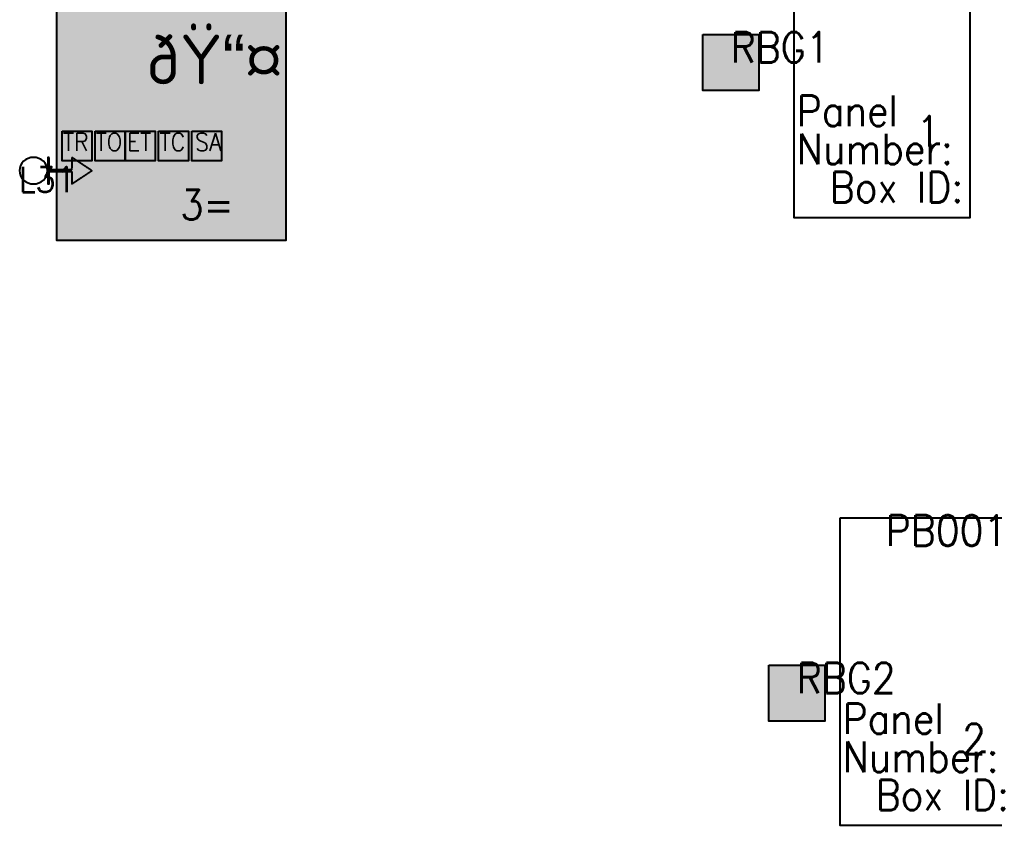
# Model space of a CAD drawing. Extents: x -63 to 1485, y -6 to 1218.
# Drawn here: x 229.3 to 612.8, y 411 to 727.9 of the extents above; entities that cross this region are included whole.
import ezdxf

# ---------------------------------------------------------------- set-up
doc = ezdxf.new("R2010")
doc.units = 0
doc.layers.get('0').update_dxf_attribs({"linetype": 'CONTINUOUS'})
doc.styles.get("Standard").update_dxf_attribs({"font": 'Standard'})

msp = doc.modelspace()

# ---------------------------------------------------------------- hatches: boundary and pattern name
for color, points in [(255, [(244, 773), (334, 773), (334, 641), (244, 641)]), (255, [(498, 722), (520, 722), (520, 700), (498, 700)]), (7, [(249.86, 668.23), (249.86, 664.94), (249.91, 663.31), (250.03, 663.39), (250.15, 663.47), (250.26, 663.54), (250.38, 663.62), (250.5, 663.7), (250.61, 663.78), (250.73, 663.85), (250.85, 663.93), (250.96, 664.01), (251.08, 664.08), (251.19, 664.16), (251.31, 664.24), (251.43, 664.32), (251.54, 664.39), (251.66, 664.47), (251.78, 664.55), (251.89, 664.62), (252.01, 664.7), (252.12, 664.78), (252.24, 664.86), (252.36, 664.93), (252.47, 665.01), (252.59, 665.09), (252.71, 665.16), (252.82, 665.24), (252.94, 665.32), (253.05, 665.4), (253.17, 665.47), (253.29, 665.55), (253.4, 665.63), (253.52, 665.7), (253.64, 665.78), (253.75, 665.86), (253.87, 665.94), (253.99, 666.01), (254.1, 666.09), (254.22, 666.17), (254.33, 666.25), (254.45, 666.32), (254.57, 666.4), (254.68, 666.48), (254.8, 666.55), (254.92, 666.63), (255.03, 666.71), (255.15, 666.79), (255.26, 666.86), (255.38, 666.94), (255.5, 667.02), (255.61, 667.09), (255.73, 667.17), (255.85, 667.25), (255.96, 667.33), (256.08, 667.4), (256.2, 667.48), (256.31, 667.56), (256.43, 667.63), (256.54, 667.71), (256.66, 667.79), (256.78, 667.87), (256.89, 667.94), (257.01, 668.02), (257.13, 668.1), (257.24, 668.17), (257.36, 668.25), (257.47, 668.33), (257.59, 668.41), (257.71, 668.48), (257.64, 668.56), (257.52, 668.64), (257.41, 668.71), (257.29, 668.79), (257.18, 668.87), (257.06, 668.95), (256.94, 669.02), (256.83, 669.1), (256.71, 669.18), (256.59, 669.25), (256.48, 669.33), (256.36, 669.41), (256.24, 669.49), (256.13, 669.56), (256.01, 669.64), (255.9, 669.72), (255.78, 669.79), (255.66, 669.87), (255.55, 669.95), (255.43, 670.03), (255.31, 670.1), (255.2, 670.18), (255.08, 670.26), (254.97, 670.33), (254.85, 670.41), (254.73, 670.49), (254.62, 670.57), (254.5, 670.64), (254.38, 670.72), (254.27, 670.8), (254.15, 670.88), (254.03, 670.95), (253.92, 671.03), (253.8, 671.11), (253.69, 671.18), (253.57, 671.26), (253.45, 671.34), (253.34, 671.42), (253.22, 671.49), (253.1, 671.57), (252.99, 671.65), (252.87, 671.72), (252.76, 671.8), (252.64, 671.88), (252.52, 671.96), (252.41, 672.03), (252.29, 672.11), (252.17, 672.19), (252.06, 672.26), (251.94, 672.34), (251.83, 672.42), (251.71, 672.5), (251.59, 672.57), (251.48, 672.65), (251.36, 672.73), (251.24, 672.8), (251.13, 672.88), (251.01, 672.96), (250.89, 673.04), (250.78, 673.11), (250.66, 673.19), (250.55, 673.27), (250.43, 673.35), (250.31, 673.42), (250.2, 673.5), (250.08, 673.58), (249.96, 673.65), (249.86, 673.46), (249.86, 670.17), (249.79, 668.77), (249.67, 668.77), (249.56, 668.77), (249.44, 668.77), (249.32, 668.77), (249.21, 668.77), (249.09, 668.77), (248.98, 668.77), (248.86, 668.77), (248.74, 668.77), (248.63, 668.77), (248.51, 668.77), (248.39, 668.77), (248.28, 668.77), (248.16, 668.77), (248.05, 668.77), (247.93, 668.77), (247.81, 668.77), (247.7, 668.77), (247.58, 668.77), (247.46, 668.77), (247.35, 668.77), (247.23, 668.77), (247.11, 668.77), (247, 668.77), (246.88, 668.77), (246.77, 668.77), (246.65, 668.77), (246.53, 668.77), (246.42, 668.77), (246.3, 668.77), (246.18, 668.77), (246.07, 668.77), (245.95, 668.77), (245.83, 668.77), (245.72, 668.77), (245.6, 668.77), (245.49, 668.77), (245.37, 668.77), (245.25, 668.77), (245.14, 668.77), (245.02, 668.77), (244.9, 668.77), (244.79, 668.77), (244.67, 668.77), (244.55, 668.77), (244.44, 668.77), (244.32, 668.77), (244.21, 668.77), (244.09, 668.77), (243.97, 668.77), (243.86, 668.77), (243.74, 668.77), (243.62, 668.77), (243.51, 668.77), (243.39, 668.77), (243.28, 668.77), (243.16, 668.77), (243.04, 668.77), (242.93, 668.77), (242.81, 668.77), (242.69, 668.77), (242.58, 668.77), (242.46, 668.77), (242.34, 668.77), (242.23, 668.77), (242.11, 668.77), (242, 668.77), (241.88, 668.77), (241.76, 668.77), (241.65, 668.77), (241.53, 668.77), (241.41, 668.77), (241.3, 668.77), (241.18, 668.77), (241.06, 668.77), (240.95, 668.77), (240.83, 668.77), (240.72, 668.77), (240.6, 668.77), (240.48, 668.77), (240.37, 668.77), (240.32, 668.23), (240.43, 668.23), (240.55, 668.23), (240.67, 668.23), (240.78, 668.23), (240.9, 668.23), (241.01, 668.23), (241.13, 668.23), (241.25, 668.23), (241.36, 668.23), (241.48, 668.23), (241.6, 668.23), (241.71, 668.23), (241.83, 668.23), (241.95, 668.23), (242.06, 668.23), (242.18, 668.23), (242.29, 668.23), (242.41, 668.23), (242.53, 668.23), (242.64, 668.23), (242.76, 668.23), (242.88, 668.23), (242.99, 668.23), (243.11, 668.23), (243.23, 668.23), (243.34, 668.23), (243.46, 668.23), (243.57, 668.23), (243.69, 668.23), (243.81, 668.23), (243.92, 668.23), (244.04, 668.23), (244.16, 668.23), (244.27, 668.23), (244.39, 668.23), (244.51, 668.23), (244.62, 668.23), (244.74, 668.23), (244.85, 668.23), (244.97, 668.23), (245.09, 668.23), (245.2, 668.23), (245.32, 668.23), (245.44, 668.23), (245.55, 668.23), (245.67, 668.23), (245.79, 668.23), (245.9, 668.23), (246.02, 668.23), (246.13, 668.23), (246.25, 668.23), (246.37, 668.23), (246.48, 668.23), (246.6, 668.23), (246.72, 668.23), (246.83, 668.23), (246.95, 668.23), (247.06, 668.23), (247.18, 668.23), (247.3, 668.23), (247.41, 668.23), (247.53, 668.23), (247.65, 668.23), (247.76, 668.23), (247.88, 668.23), (248, 668.23), (248.11, 668.23), (248.23, 668.23), (248.34, 668.23), (248.46, 668.23), (248.58, 668.23), (248.69, 668.23), (248.81, 668.23), (248.93, 668.23), (249.04, 668.23), (249.16, 668.23), (249.28, 668.23), (249.39, 668.23), (249.51, 668.23), (249.62, 668.23), (249.74, 668.23)]), (7, [(240.9, 673.72), (240.38, 673.72), (240.38, 663.27), (240.9, 663.27)]), (255, [(524, 474), (546, 474), (546, 452), (524, 452)])]:
    msp.add_hatch(color=color).paths.add_polyline_path(points, flags=0)
at = {"true_color": 0x6fd892}
for points in [[(246, 684), (257.69, 684), (257.69, 672.31), (246, 672.31)], [(259, 684), (270.69, 684), (270.69, 672.31), (259, 672.31)], [(271, 684), (282.69, 684), (282.69, 672.31), (271, 672.31)], [(284, 684), (295.69, 684), (295.69, 672.31), (284, 672.31)], [(297, 684), (308.69, 684), (308.69, 672.31), (297, 672.31)]]:
    msp.add_hatch(color=113, dxfattribs=at).paths.add_polyline_path(points, flags=0)

# ---------------------------------------------------------------- linework, layer by layer
at = {"color": 7}
for points in [[(244, 773), (334, 773), (334, 641), (244, 641)], [(534, 771), (603, 771), (603, 650), (534, 650)], [(498, 722), (520, 722), (520, 700), (498, 700)], [(229.27, 668.5), (229.38, 667.48), (229.69, 666.5), (230.2, 665.6), (230.89, 664.81), (231.72, 664.16), (232.67, 663.67), (233.71, 663.38), (234.78, 663.27), (235.86, 663.38), (236.89, 663.67), (237.84, 664.16), (238.68, 664.81), (239.36, 665.6), (239.87, 666.5), (240.19, 667.48), (240.29, 668.5), (240.19, 669.52), (239.87, 670.5), (239.36, 671.4), (238.68, 672.19), (237.84, 672.84), (236.89, 673.33), (235.86, 673.62), (234.78, 673.72), (233.71, 673.62), (232.67, 673.33), (231.72, 672.84), (230.89, 672.19), (230.2, 671.4), (229.69, 670.5), (229.38, 669.52)], [(249.86, 668.23), (249.86, 664.94), (249.91, 663.31), (250.03, 663.39), (250.15, 663.47), (250.26, 663.54), (250.38, 663.62), (250.5, 663.7), (250.61, 663.78), (250.73, 663.85), (250.85, 663.93), (250.96, 664.01), (251.08, 664.08), (251.19, 664.16), (251.31, 664.24), (251.43, 664.32), (251.54, 664.39), (251.66, 664.47), (251.78, 664.55), (251.89, 664.62), (252.01, 664.7), (252.12, 664.78), (252.24, 664.86), (252.36, 664.93), (252.47, 665.01), (252.59, 665.09), (252.71, 665.16), (252.82, 665.24), (252.94, 665.32), (253.05, 665.4), (253.17, 665.47), (253.29, 665.55), (253.4, 665.63), (253.52, 665.7), (253.64, 665.78), (253.75, 665.86), (253.87, 665.94), (253.99, 666.01), (254.1, 666.09), (254.22, 666.17), (254.33, 666.25), (254.45, 666.32), (254.57, 666.4), (254.68, 666.48), (254.8, 666.55), (254.92, 666.63), (255.03, 666.71), (255.15, 666.79), (255.26, 666.86), (255.38, 666.94), (255.5, 667.02), (255.61, 667.09), (255.73, 667.17), (255.85, 667.25), (255.96, 667.33), (256.08, 667.4), (256.2, 667.48), (256.31, 667.56), (256.43, 667.63), (256.54, 667.71), (256.66, 667.79), (256.78, 667.87), (256.89, 667.94), (257.01, 668.02), (257.13, 668.1), (257.24, 668.17), (257.36, 668.25), (257.47, 668.33), (257.59, 668.41), (257.71, 668.48), (257.64, 668.56), (257.52, 668.64), (257.41, 668.71), (257.29, 668.79), (257.18, 668.87), (257.06, 668.95), (256.94, 669.02), (256.83, 669.1), (256.71, 669.18), (256.59, 669.25), (256.48, 669.33), (256.36, 669.41), (256.24, 669.49), (256.13, 669.56), (256.01, 669.64), (255.9, 669.72), (255.78, 669.79), (255.66, 669.87), (255.55, 669.95), (255.43, 670.03), (255.31, 670.1), (255.2, 670.18), (255.08, 670.26), (254.97, 670.33), (254.85, 670.41), (254.73, 670.49), (254.62, 670.57), (254.5, 670.64), (254.38, 670.72), (254.27, 670.8), (254.15, 670.88), (254.03, 670.95), (253.92, 671.03), (253.8, 671.11), (253.69, 671.18), (253.57, 671.26), (253.45, 671.34), (253.34, 671.42), (253.22, 671.49), (253.1, 671.57), (252.99, 671.65), (252.87, 671.72), (252.76, 671.8), (252.64, 671.88), (252.52, 671.96), (252.41, 672.03), (252.29, 672.11), (252.17, 672.19), (252.06, 672.26), (251.94, 672.34), (251.83, 672.42), (251.71, 672.5), (251.59, 672.57), (251.48, 672.65), (251.36, 672.73), (251.24, 672.8), (251.13, 672.88), (251.01, 672.96), (250.89, 673.04), (250.78, 673.11), (250.66, 673.19), (250.55, 673.27), (250.43, 673.35), (250.31, 673.42), (250.2, 673.5), (250.08, 673.58), (249.96, 673.65), (249.86, 673.46), (249.86, 670.17), (249.79, 668.77), (249.67, 668.77), (249.56, 668.77), (249.44, 668.77), (249.32, 668.77), (249.21, 668.77), (249.09, 668.77), (248.98, 668.77), (248.86, 668.77), (248.74, 668.77), (248.63, 668.77), (248.51, 668.77), (248.39, 668.77), (248.28, 668.77), (248.16, 668.77), (248.05, 668.77), (247.93, 668.77), (247.81, 668.77), (247.7, 668.77), (247.58, 668.77), (247.46, 668.77), (247.35, 668.77), (247.23, 668.77), (247.11, 668.77), (247, 668.77), (246.88, 668.77), (246.77, 668.77), (246.65, 668.77), (246.53, 668.77), (246.42, 668.77), (246.3, 668.77), (246.18, 668.77), (246.07, 668.77), (245.95, 668.77), (245.83, 668.77), (245.72, 668.77), (245.6, 668.77), (245.49, 668.77), (245.37, 668.77), (245.25, 668.77), (245.14, 668.77), (245.02, 668.77), (244.9, 668.77), (244.79, 668.77), (244.67, 668.77), (244.55, 668.77), (244.44, 668.77), (244.32, 668.77), (244.21, 668.77), (244.09, 668.77), (243.97, 668.77), (243.86, 668.77), (243.74, 668.77), (243.62, 668.77), (243.51, 668.77), (243.39, 668.77), (243.28, 668.77), (243.16, 668.77), (243.04, 668.77), (242.93, 668.77), (242.81, 668.77), (242.69, 668.77), (242.58, 668.77), (242.46, 668.77), (242.34, 668.77), (242.23, 668.77), (242.11, 668.77), (242, 668.77), (241.88, 668.77), (241.76, 668.77), (241.65, 668.77), (241.53, 668.77), (241.41, 668.77), (241.3, 668.77), (241.18, 668.77), (241.06, 668.77), (240.95, 668.77), (240.83, 668.77), (240.72, 668.77), (240.6, 668.77), (240.48, 668.77), (240.37, 668.77), (240.32, 668.23), (240.43, 668.23), (240.55, 668.23), (240.67, 668.23), (240.78, 668.23), (240.9, 668.23), (241.01, 668.23), (241.13, 668.23), (241.25, 668.23), (241.36, 668.23), (241.48, 668.23), (241.6, 668.23), (241.71, 668.23), (241.83, 668.23), (241.95, 668.23), (242.06, 668.23), (242.18, 668.23), (242.29, 668.23), (242.41, 668.23), (242.53, 668.23), (242.64, 668.23), (242.76, 668.23), (242.88, 668.23), (242.99, 668.23), (243.11, 668.23), (243.23, 668.23), (243.34, 668.23), (243.46, 668.23), (243.57, 668.23), (243.69, 668.23), (243.81, 668.23), (243.92, 668.23), (244.04, 668.23), (244.16, 668.23), (244.27, 668.23), (244.39, 668.23), (244.51, 668.23), (244.62, 668.23), (244.74, 668.23), (244.85, 668.23), (244.97, 668.23), (245.09, 668.23), (245.2, 668.23), (245.32, 668.23), (245.44, 668.23), (245.55, 668.23), (245.67, 668.23), (245.79, 668.23), (245.9, 668.23), (246.02, 668.23), (246.13, 668.23), (246.25, 668.23), (246.37, 668.23), (246.48, 668.23), (246.6, 668.23), (246.72, 668.23), (246.83, 668.23), (246.95, 668.23), (247.06, 668.23), (247.18, 668.23), (247.3, 668.23), (247.41, 668.23), (247.53, 668.23), (247.65, 668.23), (247.76, 668.23), (247.88, 668.23), (248, 668.23), (248.11, 668.23), (248.23, 668.23), (248.34, 668.23), (248.46, 668.23), (248.58, 668.23), (248.69, 668.23), (248.81, 668.23), (248.93, 668.23), (249.04, 668.23), (249.16, 668.23), (249.28, 668.23), (249.39, 668.23), (249.51, 668.23), (249.62, 668.23), (249.74, 668.23)], [(240.9, 673.72), (240.38, 673.72), (240.38, 663.27), (240.9, 663.27)], [(552, 532), (621, 532), (621, 411), (552, 411)], [(524, 474), (546, 474), (546, 452), (524, 452)]]:
    msp.add_lwpolyline(points, close=True, dxfattribs=at)
at = {"color": 113, "true_color": 0x6fd892}
for points in [[(246, 684), (257.69, 684), (257.69, 672.31), (246, 672.31)], [(259, 684), (270.69, 684), (270.69, 672.31), (259, 672.31)], [(271, 684), (282.69, 684), (282.69, 672.31), (271, 672.31)], [(284, 684), (295.69, 684), (295.69, 672.31), (284, 672.31)], [(297, 684), (308.69, 684), (308.69, 672.31), (297, 672.31)]]:
    msp.add_lwpolyline(points, close=True, dxfattribs=at)

# ---------------------------------------------------------------- texts
at = {"color": 7}
for s, height, p in [('ðŸ“¤', 19.5, (279, 702.5)), ('RBG1', 12, (509, 711)), ('Panel', 12, (535, 686)), ('1', 12, (582, 678)), ('TR', 7.013, (246.36, 676.26)), ('TO', 7.013, (259.23, 676.26)), ('ET', 7.013, (271.55, 676.26)), ('TC', 7.013, (284.36, 676.26)), ('SA', 7.013, (298.36, 676.26)), ('Number:', 12, (535, 671)), ('L31', 10, (229, 660)), ('Box ID:', 12, (548, 656)), ('3=', 11.7, (292.52, 649.24)), ('PB001', 12, (570, 521)), ('RBG2', 12, (535, 463)), ('Panel', 12, (553, 447)), ('2', 12, (600, 439)), ('Number:', 12, (553, 432)), ('Box ID:', 12, (566, 417))]:
    msp.add_text(s, height=height, dxfattribs=at).set_placement(p)

doc.saveas('drawing.dxf')
